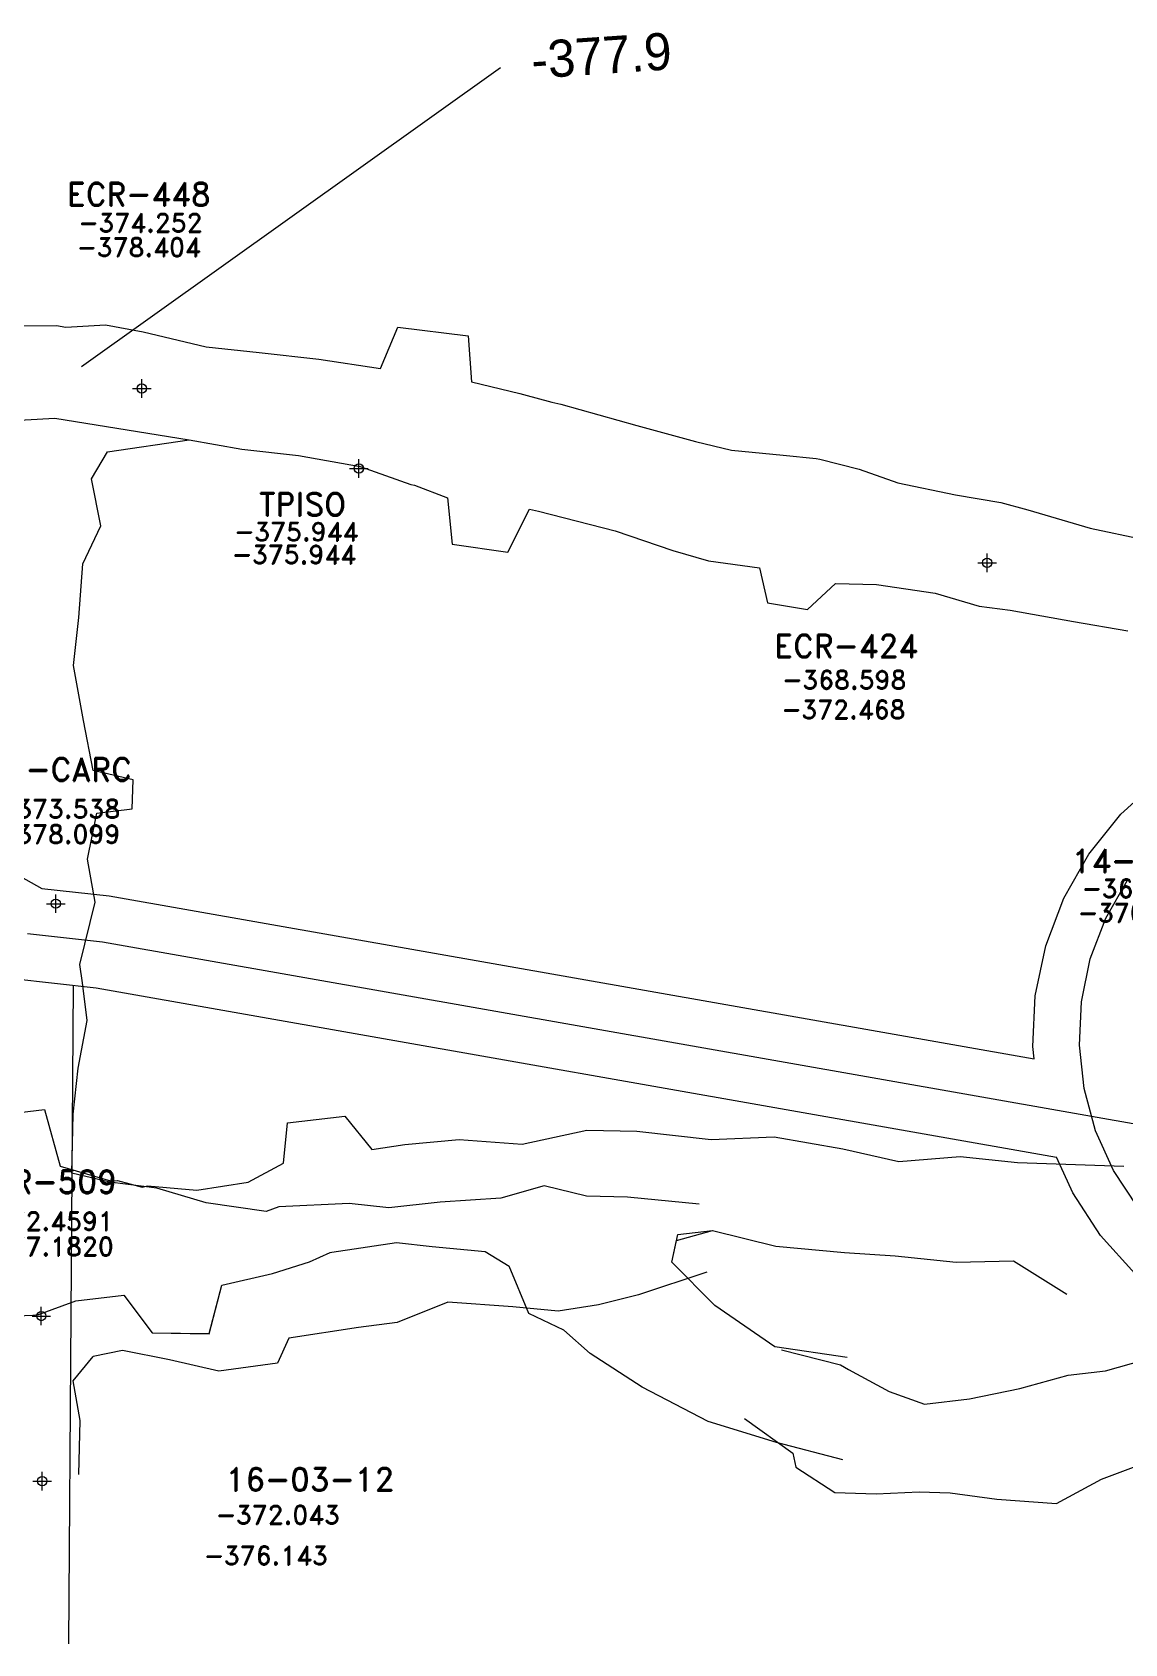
# Model space of a CAD drawing. Extents: x 0 to 99091, y -1812 to 13278.
# Drawn here: x 9876.4 to 9935.3, y 10123.2 to 10210.1 of the extents above; entities that cross this region are included whole.
import ezdxf
from ezdxf.enums import TextEntityAlignment as Align

# ---------------------------------------------------------------- set-up
doc = ezdxf.new("R2010")
doc.units = 0
doc.header["$MEASUREMENT"] = 0
doc.header["$PDMODE"] = 34
doc.header["$PDSIZE"] = 0.5
for name, color, linetype in [('F-440-8648-EW-SCR', 1, 'Continuous'), ('F-460-8340-EW-SCR', 5, 'Continuous'), ('F-460-8733-E-SCR', 206, 'Continuous'), ('F-460-8733-W-FIC', 160, 'Continuous'), ('proy82- 480', 7, 'Continuous'), ('PROY82-480', 3, 'Continuous'), ('R-165-7766-NW-FIC', 4, 'Continuous'), ('R-165-7766-NW-SA', 3, 'Continuous'), ('XC-460-8741-S-SCR', 1, 'Continuous')]:
    doc.layers.add(name, color=color, linetype=linetype)
doc.styles.add('ROMAND', font='ROMAND.SHX')
doc.styles.add('ROMANS', font='ROMANS.SHX', dxfattribs={"width": 2.5})

# ---------------------------------------------------------------- blocks, each defined once
blk = doc.blocks.new('F2')
at = {"lineweight": 0}
blk.add_point((0, 0), dxfattribs=at)
at = {"lineweight": 0, "style": 'ROMAND'}
for tag, height, p in [('NOMBRE', 1.25, (0.201, 6.617)), ('CIELO', 1, (0.136, 4.616)), ('PISO', 1, (0.136, 3.247))]:
    blk.add_attdef(tag, text='', height=height, dxfattribs=at).set_placement(p, align=Align.CENTER)
at = {"lineweight": 0, "style": 'ROMANS', "flags": 1}
for tag, p in [('MINA', (-0.074, -3.255)), ('LOCALIZACION', (-0.074, -4.928)), ('ESTRUCTURA', (-0.074, -6.618)), ('NIVEL', (-0.074, -8.29)), ('OBRA', (-0.074, -10.121)), ('FECHA', (-0.074, -11.793)), ('ATRAS', (-0.074, -13.483)), ('TOPOGRAFO', (2.675, -15.297))]:
    blk.add_attdef(tag, text='', height=1.25, dxfattribs=at).set_placement(p, align=Align.CENTER)

msp = doc.modelspace()

# ---------------------------------------------------------------- linework, layer by layer
at = {"color": 2, "linetype": 'Continuous', "lineweight": 0, "flags": 128}
for points, elevation in [([(9879.02626, 10192.04421), (9901.61807, 10208.17385)], -363.5), ([(9873.41303, 10189.0248), (9877.57289, 10189.25163), (9884.83405, 10188.08652)], -375.26632)]:
    msp.add_lwpolyline(points, dxfattribs=dict(at, elevation=elevation))
at = {"layer": 'F-440-8648-EW-SCR', "color": 1, "linetype": 'Continuous', "lineweight": 0}
for points in [[(9848.06977, 10145.11475, -365.6096), (9848.75478, 10144.79923, -365.50922), (9851.8568, 10144.96021, -365.54876), (9855.33938, 10146.17244, -365.49468), (9857.74109, 10147.15773, -365.52657), (9860.90112, 10146.82209, -365.56611), (9864.04954, 10146.58577, -365.70565), (9867.15806, 10147.55295, -365.84647), (9867.93459, 10150.61342, -365.7758), (9870.15415, 10150.84715, -365.77835), (9871.02631, 10148.91091, -365.79749), (9874.24435, 10148.07864, -365.73703), (9874.6162, 10151.67924, -365.85361), (9877.01737, 10151.97143, -365.85744), (9877.87266, 10148.90518, -365.88422), (9880.58251, 10148.11423, -366.01738), (9880.96081, 10148.14387, -366.14626)], [(9848.06977, 10145.11475, -360.4096), (9848.75478, 10144.79923, -360.50922), (9851.8568, 10144.96021, -360.24876), (9855.33938, 10146.17244, -360.19468), (9857.74109, 10147.15773, -360.32657), (9860.90112, 10146.82209, -360.46611), (9864.04954, 10146.58577, -360.10565), (9867.15806, 10147.55295, -360.44647), (9867.93459, 10150.61342, -360.1758), (9870.15415, 10150.84692, -360.17835), (9871.02631, 10148.91091, -360.69749), (9874.24435, 10148.07864, -361.13703), (9874.61643, 10151.67981, -361.15361), (9877.01737, 10151.97131, -361.15744), (9877.87266, 10148.90518, -361.18422), (9880.58251, 10148.11423, -361.51738), (9880.96081, 10148.14387, -361.64626)], [(9880.96081, 10148.14387, -361.64626), (9882.29923, 10147.77461, -361.39386), (9882.58898, 10147.85145, -361.40576), (9885.23425, 10147.62184, -361.60493), (9888.01547, 10148.04902, -361.716), (9889.91555, 10149.07018, -362.3993), (9890.14329, 10151.24743, -362.6469), (9893.23508, 10151.59887, -362.65086), (9894.67969, 10149.8163, -361.8897), (9896.46945, 10150.08402, -361.8611), (9899.39331, 10150.35373, -361.61019), (9899.39331, 10150.35373, -361.61019)], [(9880.96081, 10148.14387, -366.14626), (9882.29923, 10147.77461, -366.19386), (9882.58898, 10147.85145, -366.20576), (9885.23425, 10147.62184, -366.30493), (9888.01547, 10148.04902, -366.316), (9889.91555, 10149.07018, -366.3993), (9890.14329, 10151.24743, -366.4469), (9893.23508, 10151.59887, -366.45086), (9894.67969, 10149.8163, -366.6897), (9896.46945, 10150.08402, -366.6611), (9899.39331, 10150.35373, -367.01019), (9899.39331, 10150.35373, -367.01019)], [(9899.39331, 10150.35373, -361.61019), (9899.39331, 10150.35373, -361.61019), (9902.79719, 10150.1022, -361.9917), (9906.28681, 10150.85199, -361.77266), (9908.98792, 10150.79047, -361.95797), (9912.99457, 10150.3475, -362.23622), (9916.39275, 10150.49593, -362.21772), (9920.1023, 10149.84871, -362.59759)], [(9899.39331, 10150.35373, -367.01019), (9899.39331, 10150.35373, -367.01019), (9902.79719, 10150.1022, -367.0917), (9906.28681, 10150.85199, -366.97266), (9908.98792, 10150.79047, -366.95797), (9912.99457, 10150.3475, -366.93622), (9916.39275, 10150.49593, -367.01772), (9920.1023, 10149.84871, -366.99759)], [(9920.1023, 10149.84871, -362.59759), (9923.12023, 10149.16609, -361.70164), (9926.43368, 10149.43265, -361.50157), (9929.52309, 10149.10776, -362.10151), (9935.25003, 10148.91654, -362.50143)], [(9920.1023, 10149.84871, -366.99759), (9923.12023, 10149.16609, -366.80164), (9926.43368, 10149.43265, -366.80157), (9929.52309, 10149.10776, -367.10151), (9935.25009, 10148.91654, -366.90143)], [(9920.32551, 10138.5943, -366.22062), (9920.32551, 10138.5943, -366.22062), (9916.42949, 10139.1682, -365.89433), (9913.18849, 10141.38963, -365.83992), (9910.86091, 10143.73424, -365.86311), (9911.19591, 10145.22904, -366.63404), (9911.19591, 10145.22904, -366.63404), (9911.19591, 10145.22904, -366.63404)], [(9911.12452, 10144.91055, -361.13404), (9913.06438, 10145.448, -362.23622), (9916.47681, 10144.59653, -362.21772), (9920.18208, 10144.24928, -362.59759)], [(9911.19591, 10145.22904, -366.63404), (9913.06438, 10145.448, -366.93622), (9916.47681, 10144.59653, -367.01772), (9920.18208, 10144.24928, -366.99759)], [(9881.30183, 10141.9561, -361.51738), (9882.82993, 10139.92241, -361.39386), (9885.90977, 10139.8809, -361.40576), (9886.5928, 10142.49892, -361.60493), (9889.32275, 10143.11942, -361.716), (9891.32536, 10143.75394, -362.3993), (9892.43309, 10144.25461, -362.6469), (9892.52967, 10144.28023, -362.65086), (9896.0126, 10144.79004, -361.8897), (9897.93053, 10144.57446, -361.8611), (9900.79459, 10144.29941, -361.4682), (9902.09423, 10143.51476, -361.90204)], [(9881.30183, 10141.9561, -366.01738), (9882.82993, 10139.92241, -366.19386), (9885.89941, 10139.87057, -366.20576), (9886.5928, 10142.49892, -366.30493), (9889.32275, 10143.11942, -366.316), (9891.32536, 10143.75394, -366.3993), (9892.43309, 10144.25461, -366.4469), (9892.52967, 10144.28023, -366.45086), (9896.0126, 10144.79004, -366.6897), (9897.93053, 10144.57446, -366.6611), (9900.79459, 10144.29941, -366.8682), (9902.09423, 10143.51476, -366.80204)], [(9920.32551, 10138.5943, -361.62062), (9920.32551, 10138.5943, -361.62062), (9916.42949, 10139.1682, -362.09433), (9913.18849, 10141.38963, -361.33992), (9910.86091, 10143.73424, -360.86311), (9911.12452, 10144.91055, -361.13404), (9911.12452, 10144.91055, -361.13404), (9911.12452, 10144.91055, -361.13404)], [(9920.18208, 10144.24928, -362.59759), (9922.9145, 10144.07025, -361.70164), (9926.20374, 10143.73729, -361.50157), (9929.30929, 10143.81207, -362.10151), (9932.18619, 10142.00229, -361.71871), (9932.18619, 10142.00229, -361.71871)], [(9920.18208, 10144.24928, -366.99759), (9922.9145, 10144.07025, -366.80164), (9926.20374, 10143.73729, -366.80157), (9929.30929, 10143.81207, -367.10151), (9932.18619, 10142.00229, -366.31871)], [(9920.10205, 10133.0774, -361.14047), (9916.50959, 10134.00424, -361.26366), (9912.83456, 10135.13875, -362.09433), (9909.2607, 10136.98708, -361.33992), (9906.46711, 10138.80935, -360.86311), (9905.05033, 10140.07336, -361.13404), (9903.15954, 10140.95616, -361.20871), (9902.09423, 10143.51476, -361.90204)], [(9920.10205, 10133.0774, -366.14047), (9916.50959, 10134.00424, -366.16366), (9912.83456, 10135.13875, -365.89433), (9909.2607, 10136.98708, -365.83992), (9906.46711, 10138.80935, -365.86311), (9905.05033, 10140.07336, -366.63404), (9903.15954, 10140.95616, -366.70871), (9902.09423, 10143.51476, -366.80204)], [(9848.46978, 10138.62707, -365.6096), (9849.40449, 10139.23704, -365.50922), (9852.49491, 10139.49735, -365.54876), (9855.96589, 10140.8089, -365.49468), (9858.4488, 10141.09893, -365.52657), (9861.64364, 10140.46531, -365.56611), (9864.73405, 10140.72562, -365.70565), (9867.85418, 10141.59347, -365.84647), (9870.21967, 10141.16502, -365.7758), (9870.48792, 10140.59227, -365.77835), (9872.01247, 10140.46831, -365.79749), (9875.09129, 10140.82794, -365.73703), (9876.394, 10140.87943, -365.85361), (9876.69195, 10140.91423, -365.85744), (9878.71959, 10141.65447, -365.88422), (9881.30183, 10141.9561, -366.01738), (9881.30183, 10141.9561, -366.01738)], [(9848.46978, 10138.62707, -360.4096), (9849.40449, 10139.23704, -360.50922), (9852.49491, 10139.49735, -360.24876), (9855.96589, 10140.8089, -360.19468), (9858.4488, 10141.09893, -360.32657), (9861.64364, 10140.46531, -360.46611), (9864.73405, 10140.72562, -360.10565), (9867.85418, 10141.59347, -360.44647), (9870.21967, 10141.16502, -360.1758), (9870.48792, 10140.59227, -360.17835), (9872.01247, 10140.46831, -360.69749), (9875.09129, 10140.82794, -361.13703), (9876.394, 10140.87943, -361.15361), (9876.69195, 10140.91423, -361.15744), (9878.71959, 10141.65447, -361.18422), (9881.30183, 10141.9561, -361.51738), (9881.30183, 10141.9561, -361.51738)]]:
    msp.add_polyline3d(points, dxfattribs=at)
at = {"layer": 'F-460-8340-EW-SCR', "linetype": 'Continuous', "lineweight": 0}
for points in [[(9926.92263, 10136.36268, -376.52974), (9926.92263, 10136.36268, -376.52974), (9929.64638, 10136.91231, -376.69655), (9932.2474, 10137.64055, -376.76252), (9934.27352, 10137.86961, -376.91138), (9937.06495, 10138.65885, -376.88223), (9939.1021, 10139.83649, -377.03843), (9940.24348, 10142.82729, -376.88729), (9941.30544, 10144.42757, -376.92394), (9943.04594, 10144.56513, -376.96547), (9944.29463, 10145.91021, -377.00457), (9945.94821, 10145.34193, -377.49108)], [(9926.92263, 10136.36268, -372.52974), (9926.92263, 10136.36268, -372.52974), (9929.64638, 10136.91231, -373.39655), (9932.2474, 10137.64055, -372.76252), (9934.27352, 10137.86961, -373.21138), (9937.06495, 10138.65885, -372.68223), (9939.1021, 10139.83649, -373.03843), (9940.24348, 10142.82729, -372.78729), (9941.30544, 10144.42757, -372.72394), (9943.04594, 10144.56513, -372.96547), (9944.29463, 10145.91021, -373.00457), (9945.94821, 10145.34193, -373.09108)], [(9916.78173, 10139.00243, -371.43425), (9919.97065, 10138.18807, -371.75244), (9920.40948, 10137.95087, -371.78654), (9922.60362, 10136.76483, -372.057), (9924.50159, 10136.07992, -371.79337), (9926.92263, 10136.36268, -372.52974)], [(9916.78173, 10139.00243, -376.13425), (9919.97065, 10138.18807, -376.35244), (9920.40948, 10137.95087, -376.38654), (9922.60362, 10136.76483, -376.557), (9924.50159, 10136.07992, -376.59337), (9926.92263, 10136.36268, -376.52974)], [(9924.21217, 10131.34836, -376.52974), (9924.21217, 10131.34836, -376.52974), (9925.88191, 10131.29608, -376.06706), (9928.4072, 10130.95, -376.52325), (9931.62942, 10130.72219, -376.69655), (9934.04739, 10132.02183, -376.76252), (9935.92097, 10132.72705, -376.91138), (9938.92595, 10132.84966, -376.88223), (9940.87158, 10134.31301, -377.03843), (9942.44007, 10135.97055, -376.88729), (9943.83763, 10136.52327, -376.92394), (9945.48661, 10136.94652, -376.96547), (9947.19314, 10137.72683, -377.61084)], [(9924.21217, 10131.34836, -372.52974), (9924.21217, 10131.34836, -372.52974), (9925.88191, 10131.29608, -372.56706), (9928.4072, 10130.95, -372.72325), (9931.62942, 10130.72219, -373.39655), (9934.04739, 10132.02183, -372.76252), (9935.92097, 10132.72705, -373.21138), (9938.92595, 10132.84966, -372.68223), (9940.87158, 10134.31301, -373.03843), (9942.44007, 10135.97055, -372.78729), (9943.83763, 10136.52327, -372.72394), (9945.48661, 10136.94652, -372.96547), (9947.19314, 10137.72683, -373.11084)], [(9914.78454, 10135.30767, -371.43425), (9917.40284, 10133.43767, -371.75244), (9917.55635, 10132.67264, -371.78654), (9919.65539, 10131.31066, -372.057), (9921.88623, 10131.24154, -371.79337), (9924.21217, 10131.34836, -372.52974)], [(9914.78454, 10135.30767, -376.13425), (9917.40284, 10133.43767, -376.35244), (9917.55635, 10132.67264, -376.38654), (9919.65539, 10131.31066, -376.557), (9921.88623, 10131.24154, -376.59337), (9924.21217, 10131.34836, -376.52974)]]:
    msp.add_polyline3d(points, dxfattribs=at)
at = {"layer": 'F-460-8733-E-SCR', "color": 206, "linetype": 'Continuous', "lineweight": 0}
for points in [[(9901.64422, 10147.18447, -372.14996), (9898.37762, 10146.96282, -372.00431), (9895.59332, 10146.65586, -371.76275), (9893.46993, 10146.89934, -371.50659), (9889.67378, 10146.71781, -371.68591), (9888.99065, 10146.46655, -371.70053), (9885.74831, 10146.92779, -371.46733), (9883.08198, 10147.73261, -371.7216), (9880.55237, 10148.04621, -372.27379), (9878.49214, 10148.53609, -372.52776)], [(9901.64422, 10147.18447, -376.84996), (9898.37762, 10146.96282, -376.40431), (9895.59332, 10146.65586, -376.66275), (9893.46993, 10146.89934, -376.80659), (9889.67378, 10146.71781, -376.78591), (9888.99065, 10146.46655, -376.90053), (9885.74831, 10146.92779, -377.06733), (9883.08198, 10147.73261, -377.1216), (9880.55237, 10148.04621, -377.17379), (9878.49214, 10148.53609, -377.46607)], [(9912.34498, 10146.86343, -372.72241), (9908.47991, 10147.23919, -372.13229), (9906.26025, 10147.29456, -372.038), (9903.98541, 10147.84689, -371.64372), (9901.64422, 10147.18447, -372.14996)], [(9912.34498, 10146.86343, -376.72241), (9908.47991, 10147.23919, -376.63229), (9906.26025, 10147.29456, -376.738), (9903.98541, 10147.84689, -376.94372), (9901.64422, 10147.18447, -376.84996)], [(9912.7533, 10143.18603, -376.72241), (9909.06481, 10141.97156, -376.63229), (9906.91137, 10141.4306, -376.738), (9904.73585, 10141.08842, -376.94372), (9902.29534, 10141.32051, -376.84996)], [(9912.7533, 10143.18603, -372.72241), (9909.06481, 10141.97156, -372.13229), (9906.91137, 10141.4306, -372.038), (9904.73585, 10141.08842, -371.64372), (9902.29534, 10141.32051, -372.14996)], [(9902.29534, 10141.32051, -372.14996), (9898.77738, 10141.57764, -372.00431), (9896.0523, 10140.47287, -371.76275), (9893.96592, 10140.21772, -371.50659), (9890.19938, 10139.63729, -371.68591), (9889.59769, 10138.28905, -371.70053), (9886.42198, 10137.85276, -371.46733), (9883.77045, 10138.45813, -371.7216), (9881.22603, 10138.97118, -372.27379), (9879.64558, 10138.6533, -372.60718)], [(9902.29534, 10141.32051, -376.84996), (9898.77738, 10141.57764, -376.40431), (9896.0523, 10140.47287, -376.66275), (9893.96592, 10140.21772, -376.80659), (9890.19938, 10139.63729, -376.78591), (9889.59769, 10138.28905, -376.90053), (9886.42198, 10137.85276, -377.06733), (9883.77045, 10138.45813, -377.1216), (9881.22603, 10138.97118, -377.17379), (9879.64558, 10138.6533, -377.20718)]]:
    msp.add_polyline3d(points, dxfattribs=at)
at = {"layer": 'proy82- 480', "color": 3, "linetype": 'Continuous', "lineweight": 0, "flags": 128}
for points in [[(9840.192, 10184.52907), (9876.88077, 10163.88866), (9880.51396, 10163.48597), (9930.42286, 10154.69248), (9930.34953, 10155.36282), (9930.47915, 10158.09549), (9931.03931, 10160.79125), (9932.01175, 10163.35952), (9933.37237, 10165.74002), (9935.09163, 10167.88764), (9937.12528, 10169.73323)], [(9832.24447, 10183.26327), (9875.31723, 10159.03134), (9879.80404, 10158.53403), (9931.62913, 10149.40293)], [(9878.57823, 10158.6699), (9878.31293, 10123.15133)], [(9984.78242, 10131.83751), (9982.72409, 10132.18585), (9942.9896, 10139.06803), (9940.38195, 10140.06368), (9938.00341, 10141.4245), (9935.85674, 10143.13062), (9934.00526, 10145.17742), (9932.50218, 10147.47282), (9931.62913, 10149.40293)]]:
    msp.add_lwpolyline(points, dxfattribs=at)
at = {"layer": 'proy82- 480', "color": 1, "linetype": 'Continuous', "lineweight": 0, "elevation": -375.6342, "flags": 128}
for points in [[(9935.99, 10146.71), (9934.7, 10148.68), (9933.732, 10150.82), (9933.112, 10153.1), (9932.856, 10155.44), (9932.967, 10157.78), (9933.447, 10160.09), (9934.28, 10162.29), (9935.446, 10164.33)], [(9876.099, 10161.46), (9880.159, 10161.01), (9984.421, 10142.64), (9988.439, 10141.99), (9992.263, 10140.94), (10047.15, 10126.36)]]:
    msp.add_lwpolyline(points, dxfattribs=at)
at = {"layer": 'R-165-7766-NW-SA', "color": 54, "linetype": 'Continuous', "lineweight": 0}
for points in [[(9868.41818, 10196.69451, -376.42865), (9868.41818, 10196.69451, -376.42865), (9872.12451, 10194.74355, -375.8589), (9874.35202, 10194.24096, -375.26632), (9877.67974, 10194.25156, -375.04653), (9878.16783, 10194.1637, -374.98293), (9880.3064, 10194.28676, -374.61579), (9882.35639, 10193.91773, -374.34865), (9885.7376, 10193.10584, -373.80342), (9888.60397, 10192.79306, -373.33451)], [(9868.41818, 10196.69451, -380.62865), (9868.41818, 10196.69451, -380.62865), (9872.12451, 10194.74355, -379.8589), (9874.35202, 10194.24096, -379.46632), (9877.67974, 10194.25156, -378.94653), (9878.16783, 10194.1637, -378.88293), (9880.3064, 10194.28676, -378.71579), (9882.35639, 10193.91773, -378.54865), (9885.7376, 10193.10584, -378.30342), (9888.60397, 10192.79306, -377.93451)], [(9888.60397, 10192.79306, -373.33451), (9891.81729, 10192.43032, -372.38541), (9895.15668, 10191.93908, -371.53023), (9896.08769, 10194.16811, -371.04199), (9899.88222, 10193.69883, -371.01522), (9900.06874, 10191.22243, -370.66085), (9902.66783, 10190.57894, -370.39939), (9902.86186, 10190.53852, -370.37261), (9904.39376, 10190.11731, -370.25841), (9904.87885, 10190.01628, -370.19148), (9908.98944, 10188.85368, -369.21581), (9912.15024, 10187.99105, -369.17402)], [(9888.60397, 10192.79306, -377.93451), (9891.81729, 10192.43032, -377.28541), (9895.15668, 10191.93908, -377.03023), (9896.08769, 10194.16811, -376.54199), (9899.88209, 10193.69883, -376.51522), (9900.06874, 10191.22243, -376.36085), (9902.66783, 10190.57894, -375.79939), (9902.86186, 10190.53852, -375.77261), (9904.39376, 10190.11731, -375.25841), (9904.87885, 10190.01628, -375.19148), (9908.98944, 10188.85368, -374.41581), (9912.15024, 10187.99105, -373.97402)], [(9884.83405, 10188.08652, -373.80342), (9884.83405, 10188.08652, -373.80342), (9887.66499, 10187.57691, -373.33451)], [(9884.83405, 10188.08652, -378.30342), (9884.83405, 10188.08652, -378.30342), (9887.66499, 10187.57691, -377.93451)], [(9912.15024, 10187.99105, -373.97402), (9914.084, 10187.5258, -374.12707), (9916.86948, 10187.25192, -373.91706), (9918.6616, 10187.08285, -373.61777), (9918.85619, 10187.04231, -373.59563), (9920.97631, 10186.49847, -373.35205), (9923.05564, 10185.75883, -373.20847), (9926.16912, 10185.11018, -372.95418), (9928.62191, 10184.70132, -372.47739)], [(9912.15024, 10187.99105, -369.17402), (9914.084, 10187.5258, -369.42707), (9916.86948, 10187.25192, -369.61706), (9918.6616, 10187.08285, -369.41777), (9918.85619, 10187.04231, -369.39563), (9920.97631, 10186.49847, -369.05205), (9923.05564, 10185.75883, -369.30847), (9926.16912, 10185.11018, -368.95418), (9928.62191, 10184.70132, -368.27739)], [(9887.66499, 10187.57691, -373.33451), (9890.73659, 10187.24167, -372.38541), (9894.05559, 10186.65253, -371.53023), (9896.78754, 10185.67493, -371.04199), (9896.98157, 10185.63452, -371.01522), (9898.76374, 10184.95689, -370.66085), (9899.0137, 10182.46674, -370.39939), (9902.02189, 10182.03423, -370.37261), (9903.19071, 10184.34127, -370.25841), (9903.6758, 10184.24023, -370.19148), (9907.80678, 10183.17553, -369.21581), (9910.92681, 10182.1171, -369.17402)], [(9887.66499, 10187.57691, -377.93451), (9890.73659, 10187.24167, -377.28541), (9894.05559, 10186.65253, -377.03023), (9896.78754, 10185.67493, -376.54199), (9896.98157, 10185.63452, -376.51522), (9898.76374, 10184.95689, -376.36085), (9899.01377, 10182.46667, -375.79939), (9902.02143, 10182.03475, -375.77261), (9903.19071, 10184.34127, -375.25841), (9903.6758, 10184.24023, -375.19148), (9907.80678, 10183.17553, -374.41581), (9910.92681, 10182.1171, -373.97402)], [(9928.62191, 10184.70132, -372.47739), (9930.08272, 10184.31677, -372.29428), (9933.43036, 10183.3181, -371.74042), (9936.34208, 10182.70124, -371.35139)], [(9928.62191, 10184.70132, -368.27739), (9930.08272, 10184.31677, -368.99428), (9933.43036, 10183.3181, -366.84042), (9936.34208, 10182.70124, -366.35139)], [(9910.92681, 10182.1171, -373.97402), (9912.83987, 10181.55402, -374.12707), (9915.60495, 10181.18225, -373.91706), (9916.0253, 10179.29864, -373.61777), (9918.19576, 10178.9373, -373.59563), (9919.69138, 10180.3309, -373.35205), (9921.91348, 10180.27654, -373.20847), (9925.06775, 10179.82369, -372.95418), (9927.45936, 10179.12113, -372.47739)], [(9910.92681, 10182.1171, -369.17402), (9912.83987, 10181.55402, -369.42707), (9915.60495, 10181.18225, -369.61706), (9916.02507, 10179.29864, -369.41777), (9918.19552, 10178.93708, -369.39563), (9919.69138, 10180.3309, -369.05205), (9921.91348, 10180.27654, -369.30847), (9925.06775, 10179.82369, -368.95418), (9927.45936, 10179.12113, -368.27739)], [(9927.45936, 10179.12113, -372.47739), (9929.12425, 10178.90093, -372.29428), (9932.54159, 10178.29614, -371.74042), (9935.47074, 10177.77775, -371.35139)], [(9927.45936, 10179.12113, -368.27739), (9929.12425, 10178.90093, -368.99428), (9932.54159, 10178.29614, -366.84042), (9935.47074, 10177.77775, -366.35139)]]:
    msp.add_polyline3d(points, dxfattribs=at)
at = {"layer": 'XC-460-8741-S-SCR', "color": 1, "linetype": 'Continuous', "lineweight": 0}
for points in [[(9879.12931, 10172.93906, -374.33294), (9879.12931, 10172.93906, -374.33294), (9879.12931, 10172.93906, -374.33294), (9878.58055, 10175.90825, -374.47426), (9878.87953, 10178.49751, -374.75376), (9879.09002, 10181.39023, -374.84244), (9880.06942, 10183.45339, -374.90665), (9879.56517, 10185.97329, -374.88309), (9880.42178, 10187.44099, -374.52896), (9884.83405, 10188.08652, -373.80342)], [(9879.12879, 10172.94151, -378.33294), (9879.12879, 10172.94151, -378.33294), (9879.12879, 10172.94151, -378.33294), (9878.58055, 10175.90825, -378.57426), (9878.87953, 10178.49751, -378.85376), (9879.09002, 10181.39023, -378.84244), (9880.06942, 10183.45339, -378.90665), (9879.56517, 10185.97329, -378.88309), (9880.42178, 10187.44099, -378.82896), (9884.83405, 10188.08652, -378.30342)], [(9879.07473, 10158.79657, -378.10079), (9878.92575, 10159.78002, -378.12021), (9879.76002, 10163.14891, -378.28781), (9879.35163, 10165.46648, -378.23353), (9879.85045, 10167.94815, -378.28324), (9881.75251, 10168.17866, -378.29715), (9881.80431, 10169.74399, -378.30312), (9879.6419, 10170.25779, -378.32896), (9879.12879, 10172.94151, -378.33294)], [(9879.07473, 10158.79657, -373.60079), (9878.92575, 10159.78002, -373.62021), (9879.76002, 10163.14891, -373.48781), (9879.35163, 10165.46648, -373.53353), (9879.85045, 10167.94815, -373.88324), (9881.75265, 10168.17873, -374.09715), (9881.80802, 10169.7421, -374.10312), (9879.6419, 10170.25779, -374.32896), (9879.12931, 10172.93906, -374.33294)], [(9878.57019, 10151.71964, -377.57608), (9878.83191, 10154.19365, -377.73138), (9879.31898, 10156.76617, -377.88618), (9879.07473, 10158.79657, -378.10079)], [(9878.57019, 10151.71964, -372.90893), (9878.83191, 10154.19365, -373.33138), (9879.31898, 10156.76617, -373.38618), (9879.07473, 10158.79657, -373.60079)], [(9878.49214, 10148.53609, -372.52776), (9878.57019, 10151.71964, -372.90893)], [(9878.49214, 10148.53609, -377.46607), (9878.57019, 10151.71964, -377.57608)], [(9878.87045, 10132.27939, -372.04257), (9878.95701, 10135.19626, -371.94695), (9878.57464, 10137.32872, -372.12959), (9879.64558, 10138.6533, -372.60718)], [(9878.87045, 10132.27939, -376.14257), (9878.95701, 10135.19626, -376.24695), (9878.57464, 10137.32872, -376.52959), (9879.64558, 10138.6533, -377.20718)]]:
    msp.add_polyline3d(points, dxfattribs=at)

# ---------------------------------------------------------------- block references
at = {"layer": 'F-460-8733-W-FIC', "color": 2, "linetype": 'Continuous', "lineweight": 0}
for p, values in [((9877.63219, 10163.06697, -373.53788), {'NOMBRE': 'TN-CARC', 'CIELO': '-373.538', 'PISO': '-378.099'}), ((9876.8523, 10140.8276, -372.4591), {'NOMBRE': 'ECR-509', 'CIELO': '-372.4591', 'PISO': '-377.1820'})]:
    msp.add_blockref('F2', p, dxfattribs=at).add_auto_attribs(values)
ref = msp.add_blockref('F2', (9876.90184, 10131.92641, -372.04257), dxfattribs=at)
ref.add_attrib('NOMBRE', '16-03-12', dxfattribs={"layer": '0', "lineweight": 0, "height": 1.25, "style": 'ROMAND'}).set_placement((9891.34373, 10131.39339, -372.04257), align=Align.CENTER)
ref.add_attrib('CIELO', '-372.043', dxfattribs={"layer": '0', "lineweight": 0, "height": 1, "style": 'ROMAND'}).set_placement((9889.62266, 10129.60601, -372.04257), align=Align.CENTER)
ref.add_attrib('PISO', '-376.143', dxfattribs={"layer": '0', "lineweight": 0, "height": 1, "style": 'ROMAND'}).set_placement((9888.97373, 10127.40781, -372.04257), align=Align.CENTER)
at = {"layer": 'R-165-7766-NW-FIC', "color": 5, "linetype": 'Continuous', "lineweight": 0}
ref = msp.add_blockref('F2', (9882.27185, 10190.85387, -374.25212), dxfattribs=at)
ref.add_attrib('NOMBRE', 'ECR-448', dxfattribs={"layer": '0', "lineweight": 0, "height": 1.25, "style": 'ROMAND'}).set_placement((9882.11364, 10200.70801, -374.25212), align=Align.CENTER)
ref.add_attrib('CIELO', '-374.252', dxfattribs={"layer": '0', "lineweight": 0, "height": 1, "style": 'ROMAND'}).set_placement((9882.208, 10199.29266, -374.25212), align=Align.CENTER)
ref.add_attrib('PISO', '-378.404', dxfattribs={"layer": '0', "lineweight": 0, "height": 1, "style": 'ROMAND'}).set_placement((9882.11364, 10197.9717, -374.25212), align=Align.CENTER)
ref = msp.add_blockref('F2', (9893.98667, 10186.53835, -375.94449), dxfattribs=at)
ref.add_attrib('NOMBRE', 'TPISO', dxfattribs={"layer": '0', "lineweight": 0, "height": 1.25, "style": 'ROMAND'}).set_placement((9890.942, 10183.98526, -375.94449), align=Align.CENTER)
ref.add_attrib('CIELO', '-375.944', dxfattribs={"layer": '0', "lineweight": 0, "height": 1, "style": 'ROMAND'}).set_placement((9890.61372, 10182.63212, -375.94449), align=Align.CENTER)
ref.add_attrib('PISO', '-375.944', dxfattribs={"layer": '0', "lineweight": 0, "height": 1, "style": 'ROMAND'}).set_placement((9890.4906, 10181.40205, -375.94449), align=Align.CENTER)
ref = msp.add_blockref('F2', (9927.88346, 10181.45464, -368.59795), dxfattribs=at)
ref.add_attrib('NOMBRE', 'ECR-424', dxfattribs={"layer": '0', "lineweight": 0, "height": 1.25, "style": 'ROMAND'}).set_placement((9920.27782, 10176.34165, -368.59795), align=Align.CENTER)
ref.add_attrib('CIELO', '-368.598', dxfattribs={"layer": '0', "lineweight": 0, "height": 1, "style": 'ROMAND'}).set_placement((9920.18055, 10174.64247, -368.59795), align=Align.CENTER)
ref.add_attrib('PISO', '-372.468', dxfattribs={"layer": '0', "lineweight": 0, "height": 1, "style": 'ROMAND'}).set_placement((9920.13199, 10173.04042, -368.59795), align=Align.CENTER)
ref = msp.add_blockref('F2', (9942.54991, 10168.139, -366.26083), dxfattribs=at)
ref.add_attrib('NOMBRE', '14-06-11', dxfattribs={"layer": '0', "lineweight": 0, "height": 1.25, "style": 'ROMAND'}).set_placement((9936.99143, 10164.75784, -366.26083), align=Align.CENTER)
ref.add_attrib('CIELO', '-366.261', dxfattribs={"layer": '0', "lineweight": 0, "height": 1, "style": 'ROMAND'}).set_placement((9936.33242, 10163.39009, -366.26083), align=Align.CENTER)
ref.add_attrib('PISO', '-370.961', dxfattribs={"layer": '0', "lineweight": 0, "height": 1, "style": 'ROMAND'}).set_placement((9936.12968, 10162.07298, -366.26083), align=Align.CENTER)

# ---------------------------------------------------------------- texts
at = {"layer": 'PROY82-480', "color": 2, "linetype": 'Continuous', "lineweight": 0, "insert": (9903.21672, 10209.55941), "char_height": 2, "width": 25.3950124, "attachment_point": 1, "rotation": 3.8556925}
msp.add_mtext('-377.9', dxfattribs=at)

doc.saveas('drawing.dxf')
